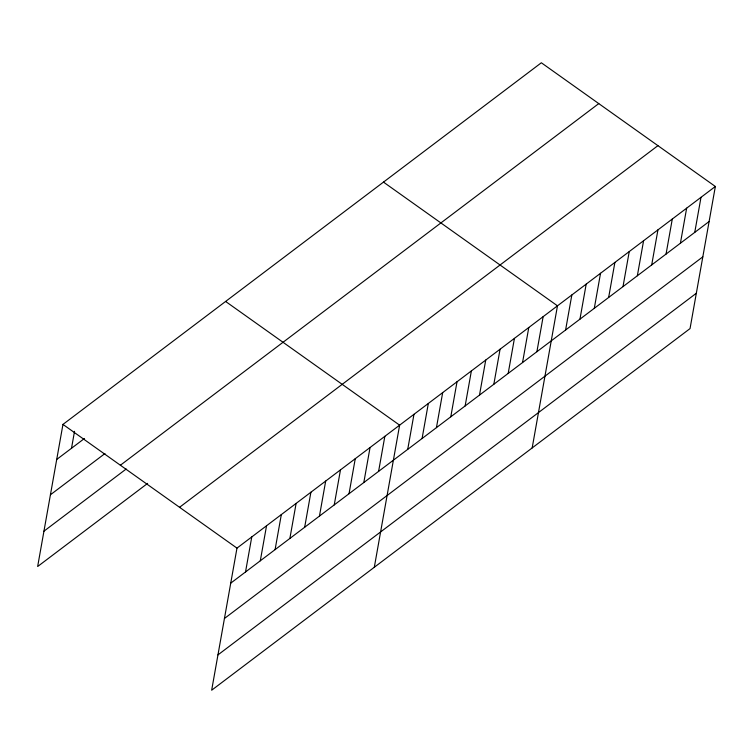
<?xml version="1.0" encoding="UTF-8"?>
<svg xmlns="http://www.w3.org/2000/svg" width="753" height="753" viewBox="0 0 753 753"><rect width="100%" height="100%" fill="white"/><g stroke="black" fill="none" stroke-linecap="round" stroke-linejoin="round"><path stroke-width="1.13" d="M715.35 186.48L236.979 548.118L211.659 690.228L690.04 328.59L715.35 186.48L541.341 62.772L62.96 424.41L37.65 566.52L147.626 483.388M71.507 448.27L74.528 431.318M245.516 571.979L251.766 536.936M260.303 560.797L266.543 525.763M275.09 549.624L281.33 514.581M289.877 538.442L296.117 503.399M304.664 527.269L310.904 492.227M319.451 516.087L325.691 481.045M334.238 504.905L340.478 469.872M349.025 493.733L355.265 458.69M363.812 482.551L370.052 447.517M378.599 471.378L384.839 436.335M374.307 567.273L399.627 425.163L225.608 301.454M407.731 449.353L413.971 414.31M422.085 438.5L428.325 403.457M436.439 427.648L442.679 392.614M450.783 416.804L457.024 381.762M465.138 405.952L471.378 370.918M479.492 395.099L485.732 360.066M493.836 384.256L500.077 349.213M508.19 373.403L514.431 338.37M522.544 362.56L528.785 327.517M536.898 351.707L543.139 316.665M532.173 447.931L557.484 305.822L383.475 182.113M565.597 330.012L571.838 294.969M579.951 319.159L586.192 284.126M594.296 308.316L600.536 273.273M608.65 297.463L614.89 262.421M623.004 286.611L629.244 251.577M637.349 275.767L643.589 240.725M651.703 264.915L657.943 229.872M666.057 254.062L672.297 219.029M680.411 243.219L686.651 208.176M694.755 232.366L700.996 197.333M56.72 459.443L84.449 438.491M50.432 494.777L104.949 453.56M120.386 465.232L598.767 103.594M43.947 531.185L126.193 469.006M179.553 507.296L657.924 145.658M230.738 583.151L709.11 221.523M224.441 618.486L702.813 256.848M217.956 654.894L696.327 293.256M62.96 424.41L236.979 548.118"/></g></svg>
